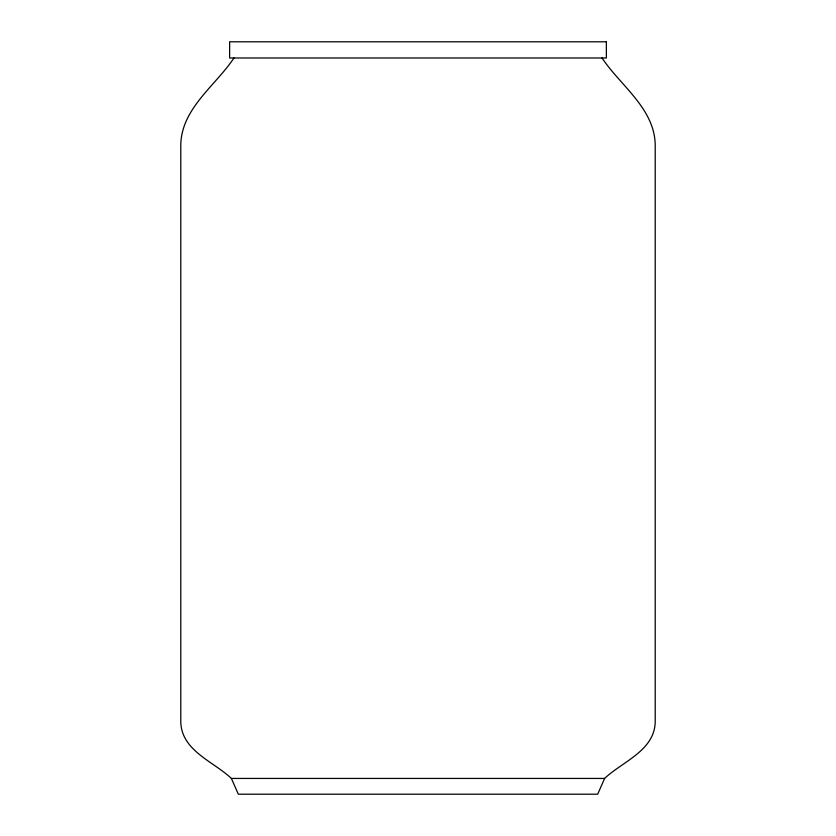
<?xml version="1.0" encoding="UTF-8"?>
<svg xmlns="http://www.w3.org/2000/svg" width="836" height="836" viewBox="0 0 836 836"><rect width="100%" height="100%" fill="white"/><g stroke="black" fill="none" stroke-linecap="round" stroke-linejoin="round"><path stroke-width="1.25" d="M602.035 57.987C620.552 85.836 654.734 108.534 655.215 145.14L655.215 721.886C654.619 750.686 622.412 761.554 604.606 778.441L597.677 794.2L238.323 794.2L231.394 778.441C213.588 761.554 181.381 750.686 180.785 721.886L180.785 145.14C181.266 108.534 215.448 85.836 233.965 57.987M231.394 778.441L604.606 778.441M606.372 41.8L229.628 41.8L229.628 57.987L606.372 57.987L606.372 41.8"/></g></svg>
